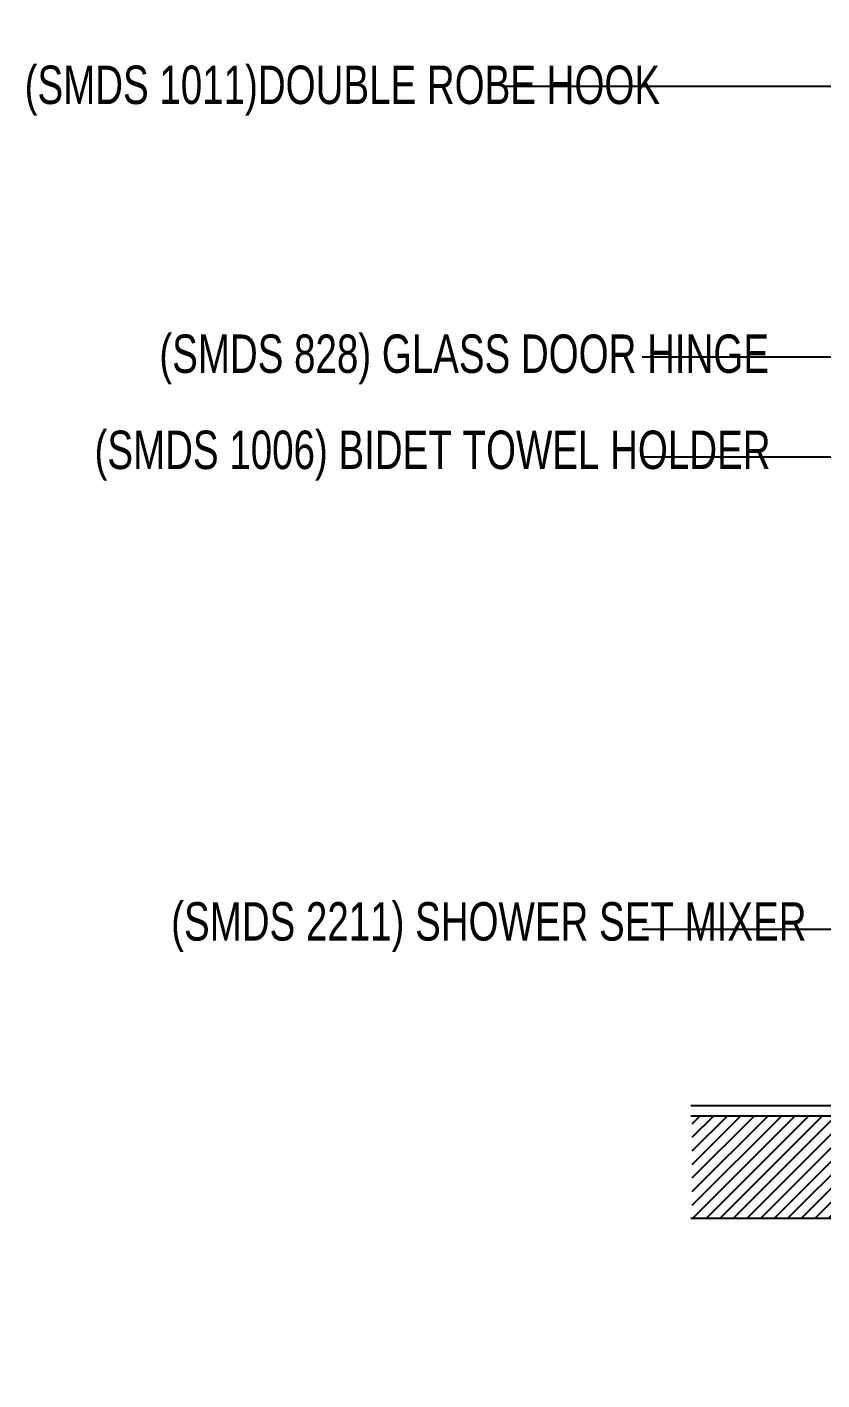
# Model space of a CAD drawing. Header units: inches. Extents: x 258415 to 640093, y 441672 to 945769.
# Drawn here: x 307109 to 308662, y 467299 to 469941 of the extents above; entities that cross this region are included whole.
import ezdxf

# ---------------------------------------------------------------- set-up
doc = ezdxf.new("R2010")
doc.units = ezdxf.units.IN
doc.header["$MEASUREMENT"] = 0
for name, color, linetype in [('CQ Plaster', 1, 'Continuous'), ('CQ text label', 3, 'Continuous'), ('CQ Wall plan', 3, 'Continuous'), ('CQ_callout', 34, 'Continuous'), ('xref grd floor$2$CQ Wall hatch_CHB', 8, 'Continuous')]:
    doc.layers.add(name, color=color, linetype=linetype)
doc.styles.add('DIM 50', font='romans.shx', dxfattribs={"width": 0.75, "height": 100})
doc.styles.get("Standard").update_dxf_attribs({"font": 'arial.ttf'})
doc.dimstyles.get("Standard").update_dxf_attribs({"dimtxt": 0.18, "dimasz": 0.18, "dimexe": 0.18, "dimexo": 0.0625, "dimgap": 0.09, "dimtad": 0, "dimtih": 1, "dimtoh": 1, "dimdec": 4, "dimzin": 0, "dimdsep": 46, "dimtxsty": 'Standard', "dimcen": 0.09, "dimadec": 0, "dimazin": 0, "dimtfac": 1, "dimtdec": 4, "dimtofl": 0, "dimtmove": 0, "dimatfit": 3, "dimfxl": 1, "dimtolj": 1, "dimtzin": 0, "dimarcsym": 0})

# ---------------------------------------------------------------- blocks, each defined once
blk = doc.blocks.new('ff-12 wall plan')
at = {"layer": 'xref grd floor$2$CQ Wall hatch_CHB'}
h = blk.add_hatch(dxfattribs=at)
h.set_pattern_fill('ANSI31,_O', color=8, scale=150)
h.set_pattern_definition([(45, (0, 0), (-13.25825215, 13.25825215), [])])
h.paths.add_polyline_path([(312635.4, 469204.1), (312635.4, 467298.6), (312435.4, 467298.6), (312435.4, 467514.1), (308955.4, 467514.1), (308955.4, 467298.6), (308755.4, 467298.6), (308755.4, 467614.1), (308408.5, 467614.1), (308408.5, 467814.1), (308755.4, 467814.1), (308755.4, 468804.1), (308955.4, 468804.1), (308955.4, 467714.1), (312435.4, 467714.1), (312435.4, 469204.1)])
at = {"layer": 'CQ Plaster', "elevation": 0}
blk.add_lwpolyline([(308755.4, 469914.1), (308735.4, 469914.1), (308735.4, 467834.1), (308405.4, 467834.1)], dxfattribs=at)
at = {"layer": 'CQ Wall plan'}
for p, q in [((308755.4, 467814.1, 0), (308405.4, 467814.1, 0)), ((308755.4, 467614.1, 0), (308405.4, 467614.1, 0))]:
    blk.add_line(p, q, dxfattribs=at)

msp = doc.modelspace()

# ---------------------------------------------------------------- block references
at = {"layer": 'CQ Wall plan'}
msp.add_blockref('ff-12 wall plan', (0, 0), dxfattribs=at)

# ---------------------------------------------------------------- texts
at = {"layer": 'CQ text label', "color": 3, "ltscale": 500, "char_height": 75, "width": 1867.39225, "attachment_point": 1, "style": 'DIM 50'}
for s, insert in [('{\\fCityBlueprint|b0|i0|c2|p2;(SMDS 1011)DOUBLE ROBE HOOK}', (307103.972, 469866.077, 0)), ('{\\fCityBlueprint|b0|i0|c2|p2;(SMDS 828) GLASS DOOR HINGE}', (307367.134, 469340.825, 0)), ('{\\fCityBlueprint|b0|i0|c2|p2;(SMDS 1006) BIDET TOWEL HOLDER}', (307240.57, 469153.039)), ('{\\fCityBlueprint|b0|i0|c2|p2;(SMDS 2211) SHOWER SET MIXER}', (307390.281, 468231.901, 0))]:
    msp.add_mtext(s, dxfattribs=dict(at, insert=insert))

# ---------------------------------------------------------------- leaders
at = {"layer": 'CQ_callout'}
for points in [[(310807.989, 469570.595), (308920.088, 470248.75), (308310.553, 470248.75)], [(310191.499, 469570.095), (308920.088, 470064.532), (308310.553, 470064.532)], [(309301.398, 469671.766), (308920.088, 469825.457), (308044.346, 469825.457)], [(309829.162, 469570.095), (308920.088, 469296.855), (308310.553, 469296.855)], [(311121.225, 468792.692), (308920.088, 469101.193), (308310.553, 469101.193)], [(310199.442, 468003.111), (308920.088, 468178.45), (308310.553, 468178.45)]]:
    msp.add_leader(points, dimstyle='Standard', override={"dimasz": 10, "dimldrblk": 'Dot', "dimfxl": 0.1, "dimarcsym": 2}, dxfattribs=at)

doc.saveas('drawing.dxf')
